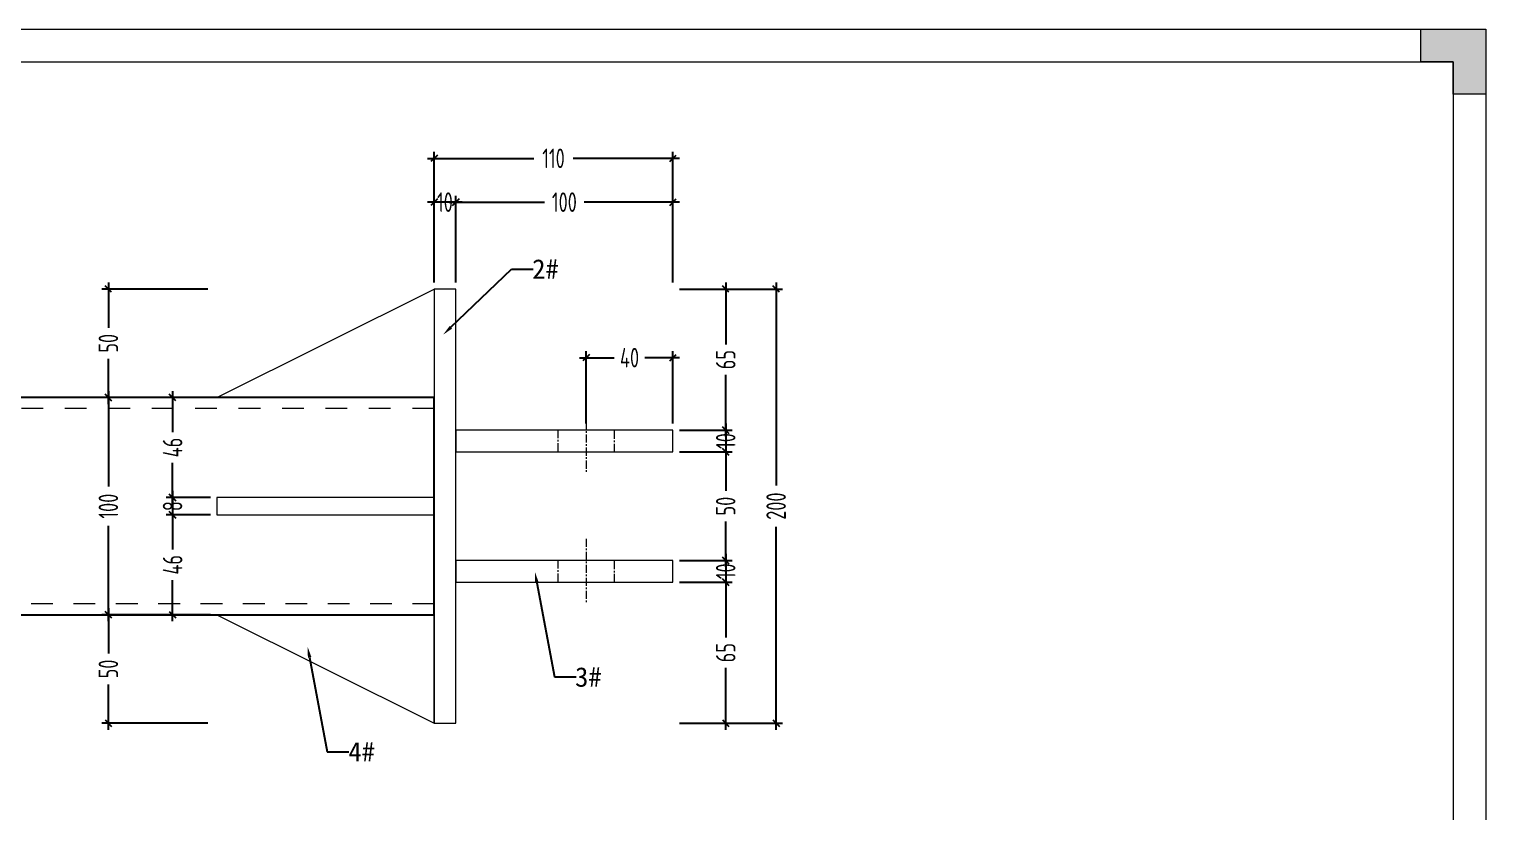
# Model space of a CAD drawing. Header units: millimetres. Extents: x 4 to 2106212, y -117026 to 198097.
# Drawn here: x 2098432 to 2099103, y 189678 to 190038 of the extents above; entities that cross this region are included whole.
import ezdxf
from ezdxf import colors
from ezdxf.entities.mleader import LeaderData, LeaderLine
from ezdxf.math import Vec2, Vec3

# ---------------------------------------------------------------- set-up
doc = ezdxf.new("R2010")
doc.units = ezdxf.units.MM
doc.linetypes.add('CENTER', pattern=[0.6, 0.375, -0.075, 0.075, -0.075])
doc.linetypes.add('CENTER2', pattern=[28.575, 19.05, -3.175, 3.175, -3.175])
for name, color, linetype, lineweight in [('加强板', 140, 'Continuous', 18), ('图框', 7, 'Continuous', 13), ('文本', 3, 'Continuous', 13), ('结构', 4, 'Continuous', 18), ('虚线', 1, 'CENTER2', 0)]:
    doc.layers.add(name, color=color, linetype=linetype, lineweight=lineweight)
doc.layers.add('标注', color=9, linetype='Continuous')
doc.layers.add('粗实线', color=7, linetype='Continuous')
doc.styles.add('Arial', font='arial.ttf')
doc.styles.add('hztxt', font='ros1.shx', dxfattribs={"width": 0.8, "bigfont": 'hztxt.shx'})
doc.dimstyles.new('DIM-3', dxfattribs={"dimscale": 3, "dimtxt": 3, "dimasz": 1, "dimexe": 1, "dimexo": 1, "dimgap": 1, "dimtad": 0, "dimdec": 1, "dimrnd": 0.0005, "dimzin": 9, "dimdsep": 46, "dimtxsty": 'hztxt', "dimblk": 'OBLIQUE', "dimcen": 0, "dimdle": 1, "dimclrd": 9, "dimclre": 9, "dimclrt": 2, "dimazin": 2, "dimtfac": 1, "dimtdec": 1, "dimtofl": 0, "dimtmove": 0, "dimatfit": 3, "dimfxl": 1, "dimarcsym": 2})

# ---------------------------------------------------------------- blocks, each defined once
blk = doc.blocks.new('GW-TK')
at = {"layer": '图框', "linetype": 'Continuous', "lineweight": 0}
h = blk.add_hatch(color=256, dxfattribs=at)
h.dxf.hatch_style = 1
h.paths.add_polyline_path([(927593.55, 464715.01), (927593.55, 464710.01), (927598.55, 464710.01), (927598.55, 464705.01), (927603.55, 464705.01), (927603.55, 464715.01)])
at = {"layer": '图框'}
for points in [[(927183.55, 464715.01), (927603.55, 464715.01), (927603.55, 464418.01), (927183.55, 464418.01)], [(927188.55, 464710.01), (927598.55, 464710.01), (927598.55, 464423.01), (927188.55, 464423.01)]]:
    blk.add_lwpolyline(points, close=True, dxfattribs=at)
at = {"layer": '图框', "linetype": 'Continuous', "lineweight": 0}
blk.add_lwpolyline([(927598.55, 464705.01), (927598.55, 464710.01), (927593.55, 464710.01), (927593.55, 464715.01), (927603.55, 464715.01), (927603.55, 464705.01)], close=True, dxfattribs=at)
blk = doc.blocks.new('_Oblique')
at = {"color": 0, "linetype": 'ByBlock', "lineweight": -2}
blk.add_line((-0.5, -0.5), (0.5, 0.5), dxfattribs=at)
blk = doc.blocks.new('*D1939')
at = {"color": 9, "lineweight": -2, "transparency": 16777216}
for p, q in [((2098628.67, 189921.61), (2098628.67, 189961.61)), ((2098728.67, 189921.61), (2098728.67, 189961.61)), ((2098625.67, 189958.61), (2098669.55, 189958.61)), ((2098731.67, 189958.61), (2098687.79, 189958.61))]:
    blk.add_line(p, q, dxfattribs=at)
at = {"layer": 'Defpoints', "color": 0, "transparency": 16777216}
for p in [(2098628.67, 189958.61), (2098628.67, 189918.61), (2098728.67, 189918.61)]:
    blk.add_point(p, dxfattribs=at)
at = {"color": 9, "lineweight": -2, "transparency": 16777216, "xscale": 3, "yscale": 3, "zscale": 3, "rotation": 180}
blk.add_blockref('_Oblique', (2098628.67, 189958.61), dxfattribs=at)
at = {"color": 9, "lineweight": -2, "transparency": 16777216, "xscale": 3, "yscale": 3, "zscale": 3}
blk.add_blockref('_Oblique', (2098728.67, 189958.61), dxfattribs=at)
at = {"color": 2, "transparency": 16777216, "insert": (2098678.67, 189958.61), "char_height": 9, "attachment_point": 5, "style": 'hztxt'}
blk.add_mtext('100', dxfattribs=at)
blk = doc.blocks.new('*D1937')
at = {"color": 9, "lineweight": -2, "transparency": 16777216}
for p, q in [((2098618.67, 189921.61), (2098618.67, 189961.61)), ((2098628.67, 189921.61), (2098628.67, 189961.61)), ((2098631.67, 189958.61), (2098615.67, 189958.61))]:
    blk.add_line(p, q, dxfattribs=at)
at = {"layer": 'Defpoints', "color": 0, "transparency": 16777216}
for p in [(2098618.67, 189958.61), (2098618.67, 189918.61), (2098628.67, 189918.61)]:
    blk.add_point(p, dxfattribs=at)
at = {"color": 9, "lineweight": -2, "transparency": 16777216, "xscale": 3, "yscale": 3, "zscale": 3, "rotation": 180}
blk.add_blockref('_Oblique', (2098618.67, 189958.61), dxfattribs=at)
at = {"color": 9, "lineweight": -2, "transparency": 16777216, "xscale": 3, "yscale": 3, "zscale": 3}
blk.add_blockref('_Oblique', (2098628.67, 189958.61), dxfattribs=at)
at = {"color": 2, "transparency": 16777216, "insert": (2098623.67, 189958.61), "char_height": 9, "attachment_point": 5, "style": 'hztxt'}
blk.add_mtext('10', dxfattribs=at)
blk = doc.blocks.new('*D1940')
at = {"color": 9, "lineweight": -2, "transparency": 16777216}
for p, q in [((2098752.96, 189856.61), (2098752.96, 189840.61)), ((2098731.67, 189853.61), (2098755.96, 189853.61)), ((2098731.67, 189843.61), (2098755.96, 189843.61))]:
    blk.add_line(p, q, dxfattribs=at)
at = {"layer": 'Defpoints', "color": 0, "transparency": 16777216}
for p in [(2098728.67, 189853.61), (2098728.67, 189843.61), (2098752.96, 189843.61)]:
    blk.add_point(p, dxfattribs=at)
at = {"color": 9, "lineweight": -2, "transparency": 16777216, "xscale": 3, "yscale": 3, "zscale": 3}
for p, rotation in [((2098752.96, 189853.61), 90), ((2098752.96, 189843.61), 270)]:
    blk.add_blockref('_Oblique', p, dxfattribs=dict(at, rotation=rotation))
at = {"color": 2, "transparency": 16777216, "insert": (2098752.96, 189848.61), "char_height": 9, "attachment_point": 5, "rotation": 90, "style": 'hztxt'}
blk.add_mtext('10', dxfattribs=at)
blk = doc.blocks.new('*D1938')
at = {"color": 9, "lineweight": -2, "transparency": 16777216}
for p, q in [((2098752.96, 189921.61), (2098752.96, 189893.07)), ((2098731.67, 189918.61), (2098755.96, 189918.61)), ((2098752.96, 189850.61), (2098752.96, 189879.15)), ((2098731.67, 189853.61), (2098755.96, 189853.61))]:
    blk.add_line(p, q, dxfattribs=at)
at = {"layer": 'Defpoints', "color": 0, "transparency": 16777216}
for p in [(2098728.67, 189918.61), (2098752.96, 189918.61), (2098728.67, 189853.61)]:
    blk.add_point(p, dxfattribs=at)
at = {"color": 9, "lineweight": -2, "transparency": 16777216, "xscale": 3, "yscale": 3, "zscale": 3}
for p, rotation in [((2098752.96, 189918.61), 90), ((2098752.96, 189853.61), 270)]:
    blk.add_blockref('_Oblique', p, dxfattribs=dict(at, rotation=rotation))
at = {"color": 2, "transparency": 16777216, "insert": (2098752.96, 189886.11), "char_height": 9, "attachment_point": 5, "rotation": 90, "style": 'hztxt'}
blk.add_mtext('65', dxfattribs=at)
blk = doc.blocks.new('*D1941')
at = {"color": 9, "lineweight": -2, "transparency": 16777216}
for p, q in [((2098731.67, 189843.61), (2098755.96, 189843.61)), ((2098752.96, 189846.61), (2098752.96, 189825.69)), ((2098752.96, 189790.61), (2098752.96, 189811.53)), ((2098731.67, 189793.61), (2098755.96, 189793.61))]:
    blk.add_line(p, q, dxfattribs=at)
at = {"layer": 'Defpoints', "color": 0, "transparency": 16777216}
for p in [(2098728.67, 189843.61), (2098728.67, 189793.61), (2098752.96, 189793.61)]:
    blk.add_point(p, dxfattribs=at)
at = {"color": 9, "lineweight": -2, "transparency": 16777216, "xscale": 3, "yscale": 3, "zscale": 3}
for p, rotation in [((2098752.96, 189843.61), 90), ((2098752.96, 189793.61), 270)]:
    blk.add_blockref('_Oblique', p, dxfattribs=dict(at, rotation=rotation))
at = {"color": 2, "transparency": 16777216, "insert": (2098752.96, 189818.61), "char_height": 9, "attachment_point": 5, "rotation": 90, "style": 'hztxt'}
blk.add_mtext('50', dxfattribs=at)
blk = doc.blocks.new('*D1942')
at = {"color": 9, "lineweight": -2, "transparency": 16777216}
for p, q in [((2098731.67, 189793.61), (2098755.96, 189793.61)), ((2098752.96, 189796.61), (2098752.96, 189780.61)), ((2098731.67, 189783.61), (2098755.96, 189783.61))]:
    blk.add_line(p, q, dxfattribs=at)
at = {"layer": 'Defpoints', "color": 0, "transparency": 16777216}
for p in [(2098728.67, 189793.61), (2098728.67, 189783.61), (2098752.96, 189783.61)]:
    blk.add_point(p, dxfattribs=at)
at = {"color": 9, "lineweight": -2, "transparency": 16777216, "xscale": 3, "yscale": 3, "zscale": 3}
for p, rotation in [((2098752.96, 189793.61), 90), ((2098752.96, 189783.61), 270)]:
    blk.add_blockref('_Oblique', p, dxfattribs=dict(at, rotation=rotation))
at = {"color": 2, "transparency": 16777216, "insert": (2098752.96, 189788.61), "char_height": 9, "attachment_point": 5, "rotation": 90, "style": 'hztxt'}
blk.add_mtext('10', dxfattribs=at)
blk = doc.blocks.new('*D1936')
at = {"color": 9, "lineweight": -2, "transparency": 16777216}
for p, q in [((2098731.67, 189783.61), (2098755.96, 189783.61)), ((2098752.96, 189786.61), (2098752.96, 189758.07)), ((2098752.96, 189715.61), (2098752.96, 189744.15)), ((2098731.67, 189718.61), (2098755.96, 189718.61))]:
    blk.add_line(p, q, dxfattribs=at)
at = {"layer": 'Defpoints', "color": 0, "transparency": 16777216}
for p in [(2098728.67, 189783.61), (2098728.67, 189718.61), (2098752.96, 189718.61)]:
    blk.add_point(p, dxfattribs=at)
at = {"color": 9, "lineweight": -2, "transparency": 16777216, "xscale": 3, "yscale": 3, "zscale": 3}
for p, rotation in [((2098752.96, 189783.61), 90), ((2098752.96, 189718.61), 270)]:
    blk.add_blockref('_Oblique', p, dxfattribs=dict(at, rotation=rotation))
at = {"color": 2, "transparency": 16777216, "insert": (2098752.96, 189751.11), "char_height": 9, "attachment_point": 5, "rotation": 90, "style": 'hztxt'}
blk.add_mtext('65', dxfattribs=at)
blk = doc.blocks.new('*D1943')
at = {"color": 9, "lineweight": -2, "transparency": 16777216}
for p, q in [((2098688.67, 189856.61), (2098688.67, 189889.99)), ((2098728.67, 189856.61), (2098728.67, 189889.99)), ((2098685.67, 189886.99), (2098701.59, 189886.99)), ((2098731.67, 189886.99), (2098715.75, 189886.99))]:
    blk.add_line(p, q, dxfattribs=at)
at = {"layer": 'Defpoints', "color": 0, "transparency": 16777216}
for p in [(2098688.67, 189886.99), (2098688.67, 189853.61), (2098728.67, 189853.61)]:
    blk.add_point(p, dxfattribs=at)
at = {"color": 9, "lineweight": -2, "transparency": 16777216, "xscale": 3, "yscale": 3, "zscale": 3, "rotation": 180}
blk.add_blockref('_Oblique', (2098688.67, 189886.99), dxfattribs=at)
at = {"color": 9, "lineweight": -2, "transparency": 16777216, "xscale": 3, "yscale": 3, "zscale": 3}
blk.add_blockref('_Oblique', (2098728.67, 189886.99), dxfattribs=at)
at = {"color": 2, "transparency": 16777216, "insert": (2098708.67, 189886.99), "char_height": 9, "attachment_point": 5, "style": 'hztxt'}
blk.add_mtext('40', dxfattribs=at)
blk = doc.blocks.new('*D1935')
at = {"color": 9, "lineweight": -2, "transparency": 16777216}
for p, q in [((2098776.17, 189921.61), (2098776.17, 189828.09)), ((2098731.67, 189918.61), (2098779.17, 189918.61)), ((2098776.17, 189715.61), (2098776.17, 189809.13)), ((2098731.67, 189718.61), (2098779.17, 189718.61))]:
    blk.add_line(p, q, dxfattribs=at)
at = {"layer": 'Defpoints', "color": 0, "transparency": 16777216}
for p in [(2098728.67, 189918.61), (2098728.67, 189718.61), (2098776.17, 189718.61)]:
    blk.add_point(p, dxfattribs=at)
at = {"color": 9, "lineweight": -2, "transparency": 16777216, "xscale": 3, "yscale": 3, "zscale": 3}
for p, rotation in [((2098776.17, 189918.61), 90), ((2098776.17, 189718.61), 270)]:
    blk.add_blockref('_Oblique', p, dxfattribs=dict(at, rotation=rotation))
at = {"color": 2, "transparency": 16777216, "insert": (2098776.17, 189818.61), "char_height": 9, "attachment_point": 5, "rotation": 90, "style": 'hztxt'}
blk.add_mtext('200', dxfattribs=at)
blk = doc.blocks.new('*D1931')
at = {"color": 9, "lineweight": -2, "transparency": 16777216}
for p, q in [((2098618.67, 189921.61), (2098618.67, 189981.8)), ((2098728.67, 189921.61), (2098728.67, 189981.8)), ((2098615.67, 189978.8), (2098664.55, 189978.8)), ((2098731.67, 189978.8), (2098682.79, 189978.8))]:
    blk.add_line(p, q, dxfattribs=at)
at = {"layer": 'Defpoints', "color": 0, "transparency": 16777216}
for p in [(2098728.67, 189978.8), (2098618.67, 189918.61), (2098728.67, 189918.61)]:
    blk.add_point(p, dxfattribs=at)
at = {"color": 9, "lineweight": -2, "transparency": 16777216, "xscale": 3, "yscale": 3, "zscale": 3, "rotation": 180}
blk.add_blockref('_Oblique', (2098618.67, 189978.8), dxfattribs=at)
at = {"color": 9, "lineweight": -2, "transparency": 16777216, "xscale": 3, "yscale": 3, "zscale": 3}
blk.add_blockref('_Oblique', (2098728.67, 189978.8), dxfattribs=at)
at = {"color": 2, "transparency": 16777216, "insert": (2098673.67, 189978.8), "char_height": 9, "attachment_point": 5, "style": 'hztxt'}
blk.add_mtext('110', dxfattribs=at)
blk = doc.blocks.new('*D1932')
at = {"color": 9, "lineweight": -2, "transparency": 16777216}
for p, q in [((2098468.68, 189921.61), (2098468.68, 189900.69)), ((2098514.53, 189918.61), (2098465.68, 189918.61)), ((2098468.68, 189865.61), (2098468.68, 189886.53)), ((2098514.53, 189868.61), (2098465.68, 189868.61))]:
    blk.add_line(p, q, dxfattribs=at)
at = {"layer": 'Defpoints', "color": 0, "transparency": 16777216}
for p in [(2098468.68, 189918.61), (2098517.53, 189918.61), (2098517.53, 189868.61)]:
    blk.add_point(p, dxfattribs=at)
at = {"color": 9, "lineweight": -2, "transparency": 16777216, "xscale": 3, "yscale": 3, "zscale": 3}
for p, rotation in [((2098468.68, 189918.61), 90), ((2098468.68, 189868.61), 270)]:
    blk.add_blockref('_Oblique', p, dxfattribs=dict(at, rotation=rotation))
at = {"color": 2, "transparency": 16777216, "insert": (2098468.68, 189893.61), "char_height": 9, "attachment_point": 5, "rotation": 90, "style": 'hztxt'}
blk.add_mtext('50', dxfattribs=at)
blk = doc.blocks.new('*D1933')
at = {"color": 9, "lineweight": -2, "transparency": 16777216}
for p, q in [((2098514.53, 189868.61), (2098465.68, 189868.61)), ((2098468.68, 189871.61), (2098468.68, 189827.73)), ((2098468.68, 189765.61), (2098468.68, 189809.49)), ((2098514.53, 189768.61), (2098465.68, 189768.61))]:
    blk.add_line(p, q, dxfattribs=at)
at = {"layer": 'Defpoints', "color": 0, "transparency": 16777216}
for p in [(2098517.53, 189868.61), (2098468.68, 189768.61), (2098517.53, 189768.61)]:
    blk.add_point(p, dxfattribs=at)
at = {"color": 9, "lineweight": -2, "transparency": 16777216, "xscale": 3, "yscale": 3, "zscale": 3}
for p, rotation in [((2098468.68, 189868.61), 90), ((2098468.68, 189768.61), 270)]:
    blk.add_blockref('_Oblique', p, dxfattribs=dict(at, rotation=rotation))
at = {"color": 2, "transparency": 16777216, "insert": (2098468.68, 189818.61), "char_height": 9, "attachment_point": 5, "rotation": 90, "style": 'hztxt'}
blk.add_mtext('100', dxfattribs=at)
blk = doc.blocks.new('*D1934')
at = {"color": 9, "lineweight": -2, "transparency": 16777216}
for p, q in [((2098514.53, 189768.61), (2098465.68, 189768.61)), ((2098468.68, 189771.61), (2098468.68, 189750.69)), ((2098468.68, 189715.61), (2098468.68, 189736.53)), ((2098514.53, 189718.61), (2098465.68, 189718.61))]:
    blk.add_line(p, q, dxfattribs=at)
at = {"layer": 'Defpoints', "color": 0, "transparency": 16777216}
for p in [(2098517.53, 189768.61), (2098468.68, 189718.61), (2098517.53, 189718.61)]:
    blk.add_point(p, dxfattribs=at)
at = {"color": 9, "lineweight": -2, "transparency": 16777216, "xscale": 3, "yscale": 3, "zscale": 3}
for p, rotation in [((2098468.68, 189768.61), 90), ((2098468.68, 189718.61), 270)]:
    blk.add_blockref('_Oblique', p, dxfattribs=dict(at, rotation=rotation))
at = {"color": 2, "transparency": 16777216, "insert": (2098468.68, 189743.61), "char_height": 9, "attachment_point": 5, "rotation": 90, "style": 'hztxt'}
blk.add_mtext('50', dxfattribs=at)
blk = doc.blocks.new('*U1917')
at = {"layer": '虚线', "color": 252}
blk.add_lwpolyline([(0, -5), (0, 5)], dxfattribs=at)
blk = doc.blocks.new('*U1918')
at = {"color": 0, "linetype": 'ByBlock', "lineweight": -2, "transparency": 16777216}
for p in [(0, 240), (0, 220), (0, 200), (0, 180), (0, 160), (0, 140), (0, 120), (0, 100), (0, 80), (0, 60), (0, 40), (0, 20), (0, 0)]:
    blk.add_blockref('*U1917', p, dxfattribs=at)
blk = doc.blocks.new('*U1919')
at = {"layer": '虚线', "color": 252}
blk.add_lwpolyline([(0, -5), (0, 5)], dxfattribs=at)
blk = doc.blocks.new('*U1920')
at = {"color": 0, "linetype": 'ByBlock', "lineweight": -2, "transparency": 16777216}
for p in [(0, 234), (0, 214.5), (0, 195), (0, 175.5), (0, 156), (0, 136.5), (0, 117), (0, 97.5), (0, 78), (0, 58.5), (0, 39), (0, 19.5), (0, 0)]:
    blk.add_blockref('*U1919', p, dxfattribs=at)
blk = doc.blocks.new('*D1921')
at = {"color": 9, "lineweight": -2, "transparency": 16777216}
for p, q in [((2098515.67, 189868.61), (2098495.25, 189868.61)), ((2098498.25, 189871.61), (2098498.25, 189852.69)), ((2098498.25, 189819.61), (2098498.25, 189838.53)), ((2098515.67, 189822.61), (2098495.25, 189822.61))]:
    blk.add_line(p, q, dxfattribs=at)
at = {"layer": 'Defpoints', "color": 0, "transparency": 16777216}
for p in [(2098498.25, 189868.61), (2098518.67, 189868.61), (2098518.67, 189822.61)]:
    blk.add_point(p, dxfattribs=at)
at = {"color": 9, "lineweight": -2, "transparency": 16777216, "xscale": 3, "yscale": 3, "zscale": 3}
for p, rotation in [((2098498.25, 189868.61), 90), ((2098498.25, 189822.61), 270)]:
    blk.add_blockref('_Oblique', p, dxfattribs=dict(at, rotation=rotation))
at = {"color": 2, "transparency": 16777216, "insert": (2098498.25, 189845.61), "char_height": 9, "attachment_point": 5, "rotation": 90, "style": 'hztxt'}
blk.add_mtext('46', dxfattribs=at)
blk = doc.blocks.new('*D1922')
at = {"color": 9, "lineweight": -2, "transparency": 16777216}
for p, q in [((2098515.67, 189822.61), (2098495.25, 189822.61)), ((2098498.25, 189825.61), (2098498.25, 189811.61)), ((2098515.67, 189814.61), (2098495.25, 189814.61))]:
    blk.add_line(p, q, dxfattribs=at)
at = {"layer": 'Defpoints', "color": 0, "transparency": 16777216}
for p in [(2098518.67, 189822.61), (2098498.25, 189814.61), (2098518.67, 189814.61)]:
    blk.add_point(p, dxfattribs=at)
at = {"color": 9, "lineweight": -2, "transparency": 16777216, "xscale": 3, "yscale": 3, "zscale": 3}
for p, rotation in [((2098498.25, 189822.61), 90), ((2098498.25, 189814.61), 270)]:
    blk.add_blockref('_Oblique', p, dxfattribs=dict(at, rotation=rotation))
at = {"color": 2, "transparency": 16777216, "insert": (2098498.25, 189818.61), "char_height": 9, "attachment_point": 5, "rotation": 90, "style": 'hztxt'}
blk.add_mtext('8', dxfattribs=at)
blk = doc.blocks.new('*D1923')
at = {"color": 9, "lineweight": -2, "transparency": 16777216}
for p, q in [((2098515.67, 189814.61), (2098495.25, 189814.61)), ((2098498.25, 189817.61), (2098498.25, 189798.69)), ((2098498.25, 189765.61), (2098498.25, 189784.53)), ((2098515.67, 189768.61), (2098495.25, 189768.61))]:
    blk.add_line(p, q, dxfattribs=at)
at = {"layer": 'Defpoints', "color": 0, "transparency": 16777216}
for p in [(2098518.67, 189814.61), (2098498.25, 189768.61), (2098518.67, 189768.61)]:
    blk.add_point(p, dxfattribs=at)
at = {"color": 9, "lineweight": -2, "transparency": 16777216, "xscale": 3, "yscale": 3, "zscale": 3}
for p, rotation in [((2098498.25, 189814.61), 90), ((2098498.25, 189768.61), 270)]:
    blk.add_blockref('_Oblique', p, dxfattribs=dict(at, rotation=rotation))
at = {"color": 2, "transparency": 16777216, "insert": (2098498.25, 189791.61), "char_height": 9, "attachment_point": 5, "rotation": 90, "style": 'hztxt'}
blk.add_mtext('46', dxfattribs=at)

msp = doc.modelspace()

# ---------------------------------------------------------------- linework, layer by layer
at = {"layer": '加强板', "color": 3}
for points in [[(2098618.6705, 189918.6066), (2098618.6705, 189868.6066), (2098518.6705, 189868.6066), (2098618.6705, 189918.6066)], [(2098728.6705, 189853.6066), (2098628.6705, 189853.6066), (2098628.6705, 189843.6066), (2098728.6705, 189843.6066), (2098728.6705, 189853.6066)], [(2098618.6705, 189822.6066), (2098518.6705, 189822.6066), (2098518.6705, 189814.6066), (2098618.6705, 189814.6066)], [(2098728.6705, 189793.6066), (2098628.6705, 189793.6066), (2098628.6705, 189783.6066), (2098728.6705, 189783.6066), (2098728.6705, 189793.6066)], [(2098618.6705, 189718.6066), (2098618.6705, 189768.6066), (2098518.6705, 189768.6066), (2098618.6705, 189718.6066)]]:
    msp.add_lwpolyline(points, dxfattribs=at)
at = {"layer": '粗实线', "color": 4}
msp.add_lwpolyline([(2098368.9324, 189768.6066), (2098618.6705, 189768.6066), (2098618.6705, 189868.6066), (2098373.3914, 189868.6066)], dxfattribs=at)
at = {"layer": '结构', "color": 6}
msp.add_lwpolyline([(2098628.6705, 189718.6066), (2098628.6705, 189918.6066), (2098618.6705, 189918.6066), (2098618.6705, 189718.6066), (2098628.6705, 189718.6066)], dxfattribs=at)
at = {"layer": '虚线', "color": 1, "linetype": 'CENTER', "ltscale": 10}
for points in [[(2098688.6705, 189863.6066), (2098688.6705, 189833.6066)], [(2098688.6705, 189803.6066), (2098688.6705, 189773.6066)]]:
    msp.add_lwpolyline(points, dxfattribs=at)
for points in [[(2098675.6705, 189853.6066), (2098675.6705, 189843.6066), (2098701.6705, 189843.6066), (2098701.6705, 189853.6066)], [(2098675.6705, 189793.6066), (2098675.6705, 189783.6066), (2098701.6705, 189783.6066), (2098701.6705, 189793.6066)]]:
    msp.add_lwpolyline(points, close=True, dxfattribs=at)

# ---------------------------------------------------------------- block references
at = {"color": 252, "rotation": 90.00000000000001}
msp.add_blockref('*U1918', (2098613.6705, 189863.6066), dxfattribs=at)
at = {"color": 252, "xscale": -1, "rotation": 90}
msp.add_blockref('*U1920', (2098613.6705, 189773.6066), dxfattribs=at)
at = {"layer": '文本', "xscale": 3, "yscale": 3, "zscale": 3}
msp.add_blockref('GW-TK', (-683707.642, -1204106.72), dxfattribs=at)

# ---------------------------------------------------------------- dimensions: what is measured, and where the dimension line sits
for base, p1, p2, angle, picture, middle in [((2098728.6705, 189978.8012), (2098618.6705, 189918.6066), (2098728.6705, 189918.6066), 180, '*D1931', (2098673.6705, 189978.8012)), ((2098628.6705, 189958.6075), (2098728.6705, 189918.6066), (2098628.6705, 189918.6066), 180, '*D1939', (2098678.6705, 189958.6075)), ((2098468.6827, 189918.6066), (2098517.5287, 189868.6066), (2098517.5287, 189918.6066), 90, '*D1932', (2098468.6827, 189893.6066)), ((2098752.9633, 189918.6066), (2098728.6705, 189853.6066), (2098728.6705, 189918.6066), 90, '*D1938', (2098752.9633, 189886.1066)), ((2098776.1682, 189718.6066), (2098728.6705, 189918.6066), (2098728.6705, 189718.6066), 90, '*D1935', (2098776.1682, 189818.6066)), ((2098688.6705, 189886.9879), (2098728.6705, 189853.6066), (2098688.6705, 189853.6066), 180, '*D1943', (2098708.6705, 189886.9879)), ((2098468.6827, 189768.6066), (2098517.5287, 189868.6066), (2098517.5287, 189768.6066), 90, '*D1933', (2098468.6827, 189818.6066)), ((2098498.247, 189868.6066), (2098518.6705, 189822.6066), (2098518.6705, 189868.6066), 90, '*D1921', (2098498.247, 189845.6066)), ((2098752.9633, 189793.6066), (2098728.6705, 189843.6066), (2098728.6705, 189793.6066), 90, '*D1941', (2098752.9633, 189818.6066)), ((2098498.247, 189768.6066), (2098518.6705, 189814.6066), (2098518.6705, 189768.6066), 90, '*D1923', (2098498.247, 189791.6066)), ((2098752.9633, 189718.6066), (2098728.6705, 189783.6066), (2098728.6705, 189718.6066), 90, '*D1936', (2098752.9633, 189751.1066)), ((2098468.6827, 189718.6066), (2098517.5287, 189768.6066), (2098517.5287, 189718.6066), 90, '*D1934', (2098468.6827, 189743.6066))]:
    dim = msp.add_linear_dim(base=base, p1=p1, p2=p2, angle=angle, dimstyle='DIM-3')
    dim.commit()
    dim.dimension.update_dxf_attribs({"geometry": picture, "text_midpoint": middle})
for base, p1, p2, angle, picture, middle in [((2098618.6705, 189958.6075), (2098628.6705, 189918.6066), (2098618.6705, 189918.6066), 180, '*D1937', (2098623.6705, 189958.6075)), ((2098752.9633, 189843.6066), (2098728.6705, 189853.6066), (2098728.6705, 189843.6066), 90, '*D1940', (2098752.9633, 189848.6066)), ((2098498.247, 189814.6066), (2098518.6705, 189822.6066), (2098518.6705, 189814.6066), 90, '*D1922', (2098498.247, 189818.6066)), ((2098752.9633, 189783.6066), (2098728.6705, 189793.6066), (2098728.6705, 189783.6066), 90, '*D1942', (2098752.9633, 189788.6066))]:
    dim = msp.add_linear_dim(base=base, p1=p1, p2=p2, angle=angle, dimstyle='DIM-3')
    dim.commit()
    dim.dimension.update_dxf_attribs({"geometry": picture, "text_midpoint": middle, "dimtype": 160})

# ---------------------------------------------------------------- leaders
at = {"layer": '标注', "color": 6}
ml = msp.add_multileader_mtext('Standard', dxfattribs=at)
ml.set_content('{\\fSimSun|b0|i0|c134|p2;2#}', color=6, style='Arial')
ml.set_leader_properties(color=9)
ml.build(insert=Vec2(0, 0))
ml.multileader.update_dxf_attribs({"dogleg_length": 100, "arrow_head_size": 5})
ctx = ml.context
ctx.base_point, ctx.char_height, ctx.arrow_head_size, ctx.landing_gap_size, ctx.plane_origin = Vec3(2098664.2538, 189927.829), 9, 5, 0.2, Vec3(2098755.3205, 320948.9995)
ctx.text_align_type = 2
notes = []
notes.append((ctx, [(1, (1, 1, 0), (2098654.2538, 189927.829), (1, 0), 10, [(0, [(2098622.8158, 189897.5472)], 0, [])])]))
ctx.mtext.insert, ctx.mtext.width, ctx.mtext.defined_height, ctx.mtext.alignment, ctx.mtext.flow_direction = Vec3(2098676.1038, 189932.329), 100, 36.9267, 3, 5
ml = msp.add_multileader_mtext('Standard', dxfattribs=at)
ml.set_content('{\\fSimSun|b0|i0|c134|p2;3#}', color=6, style='Arial')
ml.set_leader_properties(color=9)
ml.build(insert=Vec2(0, 0))
ml.multileader.update_dxf_attribs({"dogleg_length": 100, "arrow_head_size": 5})
ctx = ml.context
ctx.base_point, ctx.char_height, ctx.arrow_head_size, ctx.landing_gap_size, ctx.plane_origin = Vec3(2098684.0871, 189739.9208), 9, 5, 0.2, Vec3(2098755.1983, 320761.0914)
ctx.text_align_type = 2
notes.append((ctx, [(1, (1, 1, 0), (2098674.0871, 189739.9208), (1, 0), 10, [(0, [(2098665.1227, 189788.2761)], 0, [])])]))
ctx.mtext.insert, ctx.mtext.width, ctx.mtext.defined_height, ctx.mtext.alignment, ctx.mtext.flow_direction = Vec3(2098695.8371, 189744.4208), 100, 36.9267, 3, 5
ml = msp.add_multileader_mtext('Standard', dxfattribs=at)
ml.set_content('{\\fSimSun|b0|i0|c134|p2;4#}', color=6, style='Arial')
ml.set_leader_properties(color=9)
ml.build(insert=Vec2(0, 0))
ml.multileader.update_dxf_attribs({"dogleg_length": 100, "arrow_head_size": 5})
ctx = ml.context
ctx.base_point, ctx.char_height, ctx.arrow_head_size, ctx.landing_gap_size, ctx.plane_origin = Vec3(2098579.4101, 189705.4946), 9, 5, 0.2, Vec3(2098650.5212, 320726.6652)
ctx.text_align_type = 2
notes.append((ctx, [(1, (1, 1, 0), (2098569.4101, 189705.4946), (1, 0), 10, [(0, [(2098560.4456, 189753.8498)], 0, [])])]))
ctx.mtext.insert, ctx.mtext.width, ctx.mtext.defined_height, ctx.mtext.alignment, ctx.mtext.flow_direction = Vec3(2098591.4601, 189709.9946), 100, 36.9267, 3, 5
for ctx, leaders in notes:
    for number, flags, end, landing, length, lines in leaders:
        leader = LeaderData()
        leader.index, (leader.has_last_leader_line, leader.has_dogleg_vector, leader.attachment_direction) = number, flags
        leader.last_leader_point, leader.dogleg_vector, leader.dogleg_length = Vec3(end), Vec3(landing), length
        for number, points, colour, breaks in lines:
            line = LeaderLine()
            line.index, line.vertices, line.color, line.breaks = number, Vec3.list(points), colors.encode_raw_color(colour), breaks
            leader.lines.append(line)
        ctx.leaders.append(leader)

doc.saveas('drawing.dxf')
